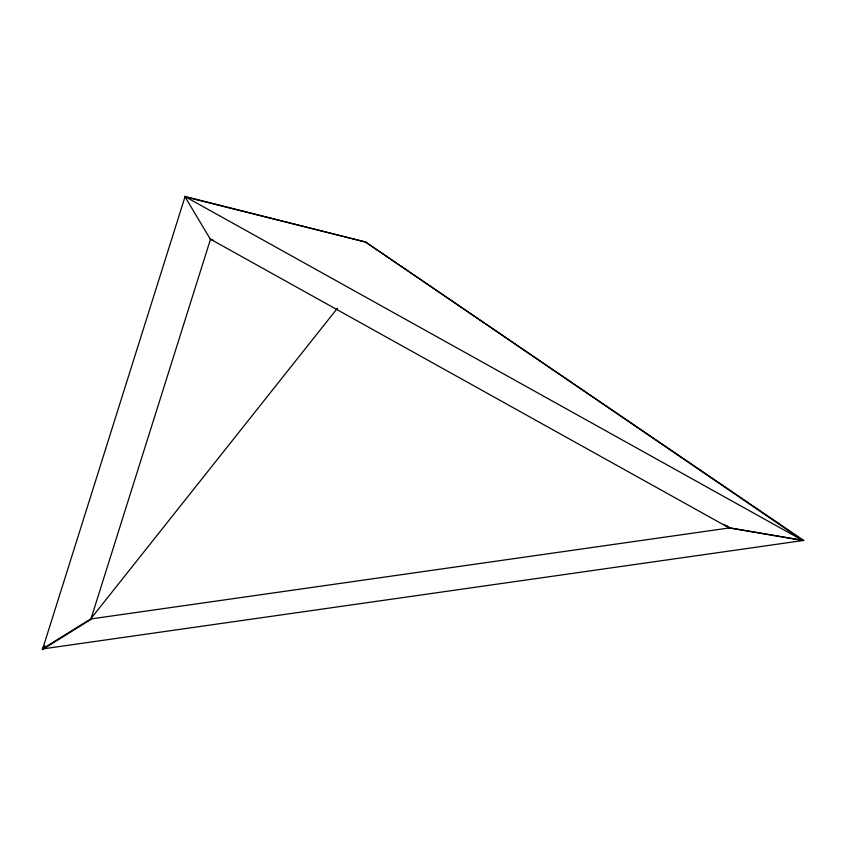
<?xml version="1.0" encoding="UTF-8"?>
<svg xmlns="http://www.w3.org/2000/svg" width="846" height="846" viewBox="0 0 846 846"><rect width="100%" height="100%" fill="white"/><g stroke="black" fill="none" stroke-linecap="round" stroke-linejoin="round"><path stroke-width="1.27" d="M210.252 239.058L729.241 527.946L802.96 540.541L365.514 242.019L184.777 196.42L210.453 239.376L90.776 619.494L42.459 649.58L185.01 196.801L365.514 242.019L803.7 540.435L42.3 648.977L44.764 645.879M42.3 648.977L90.638 618.986L337.395 308.304M90.638 618.986L729.855 527.862L803.7 540.435M210.453 239.376L212.991 240.01M184.777 196.42L802.96 540.541M726.577 525.63L729.855 527.862M723.785 524.234L729.241 527.946"/></g></svg>
